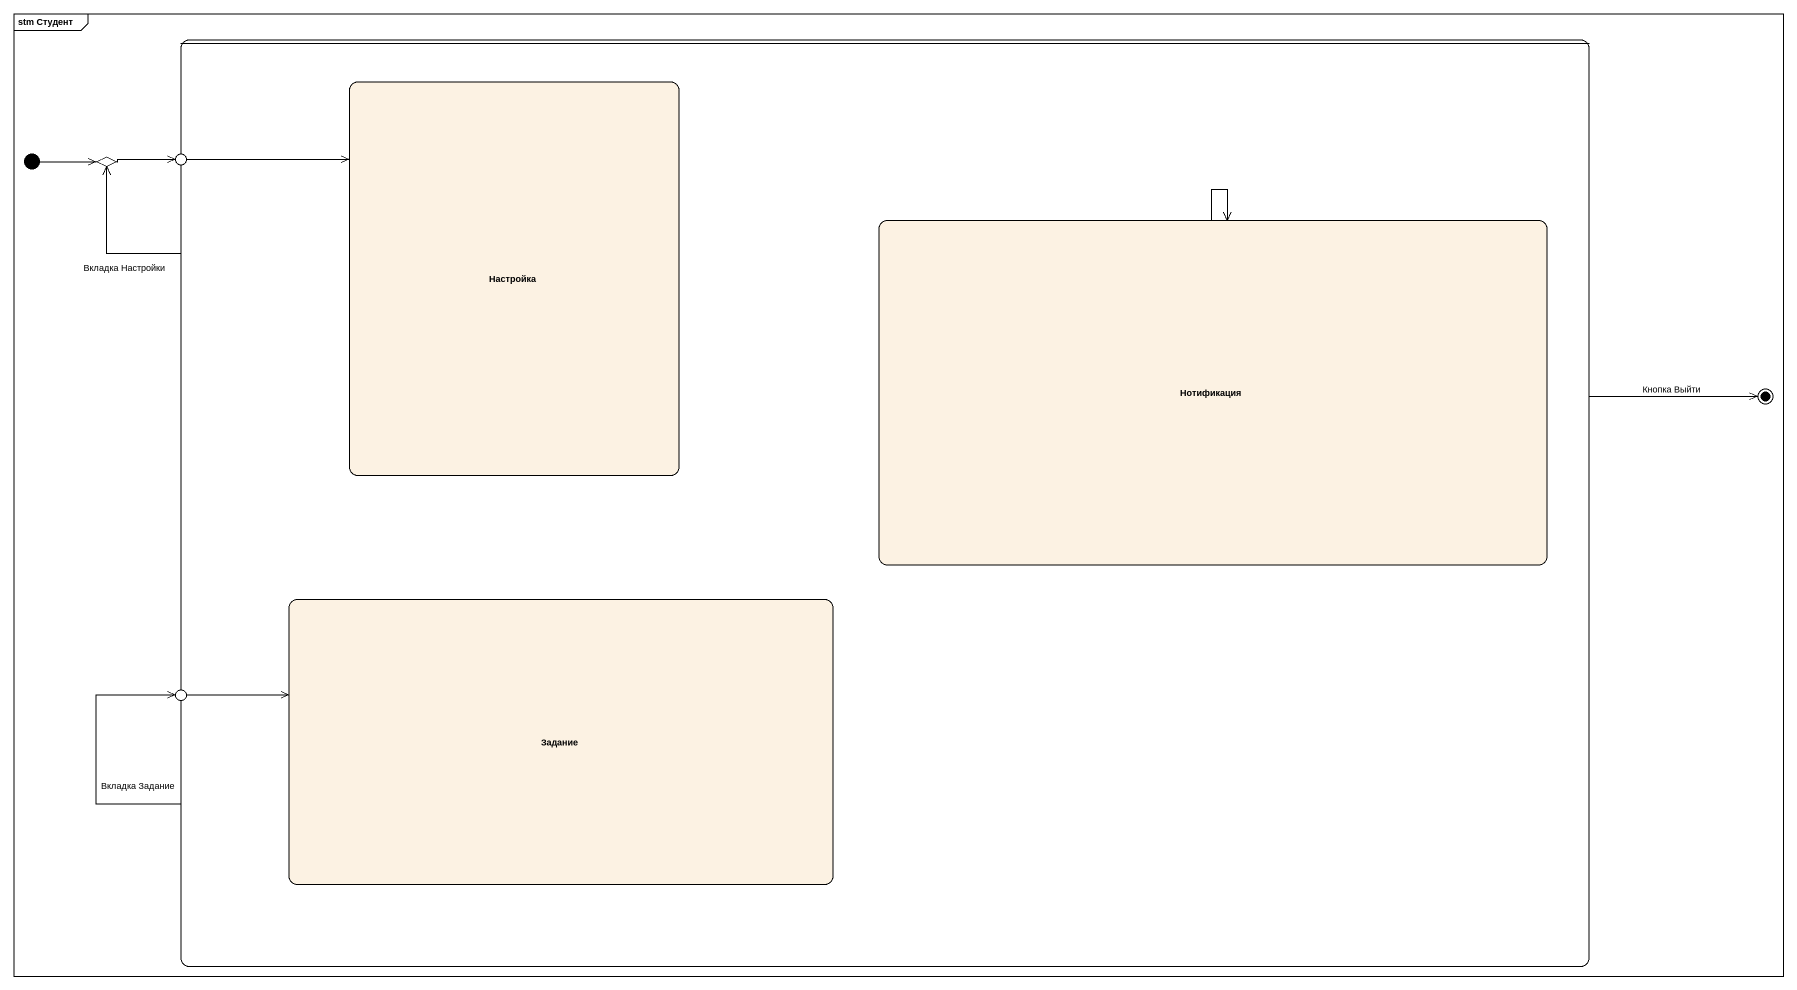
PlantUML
@startuml
mainframe stm Студент
hide empty description
state " " as state1 {
  state Настройка
  state Нотификация
  state Задание
}
state choice1 <<choice>>
state entry1 <<choice>>
state entry2 <<choice>>
[*] -right-> choice1
state1 -left-> choice1 : Вкладка Настройки
state1 -left-> entry2 : Вкладка Задание
choice1 -right-> entry1
entry1 -right-> Настройка
Нотификация --> Нотификация
entry2 -right-> Задание
state1 -right-> [*] : Кнопка Выйти
@enduml
